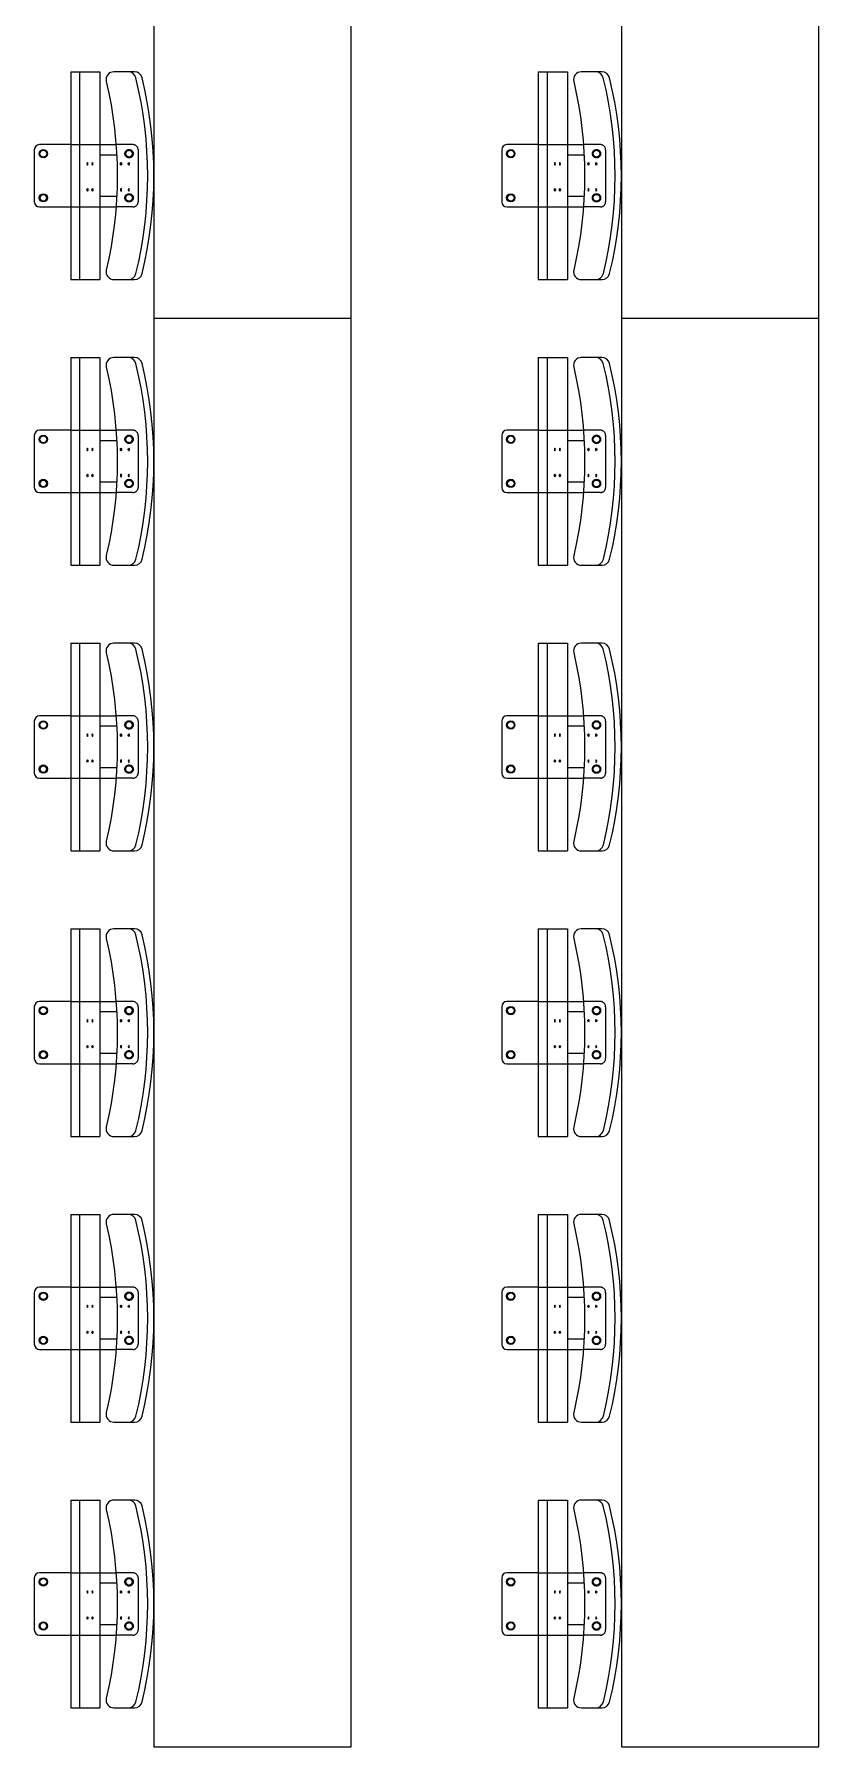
# Model space of a CAD drawing. Header units: centimetres. Extents: x -1707 to 3112, y 43 to 5669.
# Drawn here: x 156.828 to 158.339, y 53.765 to 57.063 of the extents above; entities that cross this region are included whole.
import ezdxf

# ---------------------------------------------------------------- set-up
doc = ezdxf.new("R2010")
doc.units = ezdxf.units.CM
doc.header["$LTSCALE"] = 100
doc.header["$MEASUREMENT"] = 0
doc.linetypes.add('CACHE', pattern=[0.375, 0.25, -0.125])
doc.layers.add('1-cloison', color=9, linetype='Continuous')

msp = doc.modelspace()

# ---------------------------------------------------------------- linework, layer by layer
at = {"layer": '1-cloison', "color": 7}
for p, q in [((157.0588, 60.9151), (157.0588, 53.7651)), ((157.4388, 53.7651), (157.4388, 60.9151)), ((157.9588, 60.9151), (157.9588, 53.7651)), ((158.3388, 53.7651), (158.3388, 60.9151)), ((156.8988, 56.8501), (156.8384, 56.8501)), ((156.9548, 56.8501), (156.9858, 56.8501)), ((157.7988, 56.8501), (157.7384, 56.8501)), ((157.8548, 56.8501), (157.8858, 56.8501)), ((156.8284, 56.8401), (156.8284, 56.7401)), ((156.9871, 56.83), (156.9548, 56.83)), ((157.7284, 56.8401), (157.7284, 56.7401)), ((157.8871, 56.83), (157.8548, 56.83)), ((156.9871, 56.75), (156.9548, 56.75)), ((157.8871, 56.75), (157.8548, 56.75)), ((156.8384, 56.7301), (156.8988, 56.7301)), ((156.9548, 56.7301), (156.9858, 56.7301)), ((157.7384, 56.7301), (157.7988, 56.7301)), ((157.8548, 56.7301), (157.8858, 56.7301)), ((157.4388, 56.5151), (157.0588, 56.5151)), ((158.3388, 56.5151), (157.9588, 56.5151)), ((156.8284, 56.2901), (156.8284, 56.1901)), ((156.8988, 56.3001), (156.8384, 56.3001)), ((156.9548, 56.3001), (156.9858, 56.3001)), ((157.7284, 56.2901), (157.7284, 56.1901)), ((157.7988, 56.3001), (157.7384, 56.3001)), ((157.8548, 56.3001), (157.8858, 56.3001)), ((156.9871, 56.28), (156.9548, 56.28)), ((157.8871, 56.28), (157.8548, 56.28)), ((156.9871, 56.2), (156.9548, 56.2)), ((157.8871, 56.2), (157.8548, 56.2)), ((156.8384, 56.1801), (156.8988, 56.1801)), ((156.9548, 56.1801), (156.9858, 56.1801)), ((157.7384, 56.1801), (157.7988, 56.1801)), ((157.8548, 56.1801), (157.8858, 56.1801)), ((156.8284, 55.7401), (156.8284, 55.6401)), ((156.8988, 55.7501), (156.8384, 55.7501)), ((156.9548, 55.7501), (156.9858, 55.7501)), ((156.9871, 55.73), (156.9548, 55.73)), ((157.7284, 55.7401), (157.7284, 55.6401)), ((157.7988, 55.7501), (157.7384, 55.7501)), ((157.8548, 55.7501), (157.8858, 55.7501)), ((157.8871, 55.73), (157.8548, 55.73)), ((156.8384, 55.6301), (156.8988, 55.6301)), ((156.9871, 55.65), (156.9548, 55.65)), ((156.9548, 55.6301), (156.9858, 55.6301)), ((157.7384, 55.6301), (157.7988, 55.6301)), ((157.8871, 55.65), (157.8548, 55.65)), ((157.8548, 55.6301), (157.8858, 55.6301)), ((156.8988, 55.2001), (156.8384, 55.2001)), ((156.9548, 55.2001), (156.9858, 55.2001)), ((157.7988, 55.2001), (157.7384, 55.2001)), ((157.8548, 55.2001), (157.8858, 55.2001)), ((156.8284, 55.1901), (156.8284, 55.0901)), ((156.9871, 55.18), (156.9548, 55.18)), ((157.7284, 55.1901), (157.7284, 55.0901)), ((157.8871, 55.18), (157.8548, 55.18)), ((156.8384, 55.0801), (156.8988, 55.0801)), ((156.9871, 55.1), (156.9548, 55.1)), ((156.9548, 55.0801), (156.9858, 55.0801)), ((157.7384, 55.0801), (157.7988, 55.0801)), ((157.8871, 55.1), (157.8548, 55.1)), ((157.8548, 55.0801), (157.8858, 55.0801)), ((156.8284, 54.6401), (156.8284, 54.5401)), ((156.8988, 54.6501), (156.8384, 54.6501)), ((156.9548, 54.6501), (156.9858, 54.6501)), ((157.7284, 54.6401), (157.7284, 54.5401)), ((157.7988, 54.6501), (157.7384, 54.6501)), ((157.8548, 54.6501), (157.8858, 54.6501)), ((156.9871, 54.63), (156.9548, 54.63)), ((157.8871, 54.63), (157.8548, 54.63)), ((156.9871, 54.55), (156.9548, 54.55)), ((157.8871, 54.55), (157.8548, 54.55)), ((156.8384, 54.5301), (156.8988, 54.5301)), ((156.9548, 54.5301), (156.9858, 54.5301)), ((157.7384, 54.5301), (157.7988, 54.5301)), ((157.8548, 54.5301), (157.8858, 54.5301)), ((156.8284, 54.0901), (156.8284, 53.9901)), ((156.8988, 54.1001), (156.8384, 54.1001)), ((156.9548, 54.1001), (156.9858, 54.1001)), ((156.9871, 54.08), (156.9548, 54.08)), ((157.7284, 54.0901), (157.7284, 53.9901)), ((157.7988, 54.1001), (157.7384, 54.1001)), ((157.8548, 54.1001), (157.8858, 54.1001)), ((157.8871, 54.08), (157.8548, 54.08)), ((156.8384, 53.9801), (156.8988, 53.9801)), ((156.9871, 54), (156.9548, 54)), ((156.9548, 53.9801), (156.9858, 53.9801)), ((157.7384, 53.9801), (157.7988, 53.9801)), ((157.8871, 54), (157.8548, 54)), ((157.8548, 53.9801), (157.8858, 53.9801)), ((157.0588, 53.7651), (157.4388, 53.7651)), ((157.9588, 53.7651), (158.3388, 53.7651))]:
    msp.add_line(p, q, dxfattribs=at)
at = {"layer": '1-cloison', "color": 7, "linetype": 'ByBlock'}
for p, q in [((156.8988, 56.9901), (156.8988, 56.5901)), ((156.8988, 56.9901), (156.9548, 56.9901)), ((156.9158, 56.9901), (156.9158, 56.5901)), ((156.9548, 56.9901), (156.9548, 56.5901)), ((157.7988, 56.9901), (157.7988, 56.5901)), ((157.7988, 56.9901), (157.8548, 56.9901)), ((157.8158, 56.9901), (157.8158, 56.5901)), ((157.8548, 56.9901), (157.8548, 56.5901)), ((156.8988, 56.5901), (156.9548, 56.5901)), ((157.7988, 56.5901), (157.8548, 56.5901)), ((156.8988, 56.4401), (156.8988, 56.0401)), ((156.8988, 56.4401), (156.9548, 56.4401)), ((156.9158, 56.4401), (156.9158, 56.0401)), ((156.9548, 56.4401), (156.9548, 56.0401)), ((157.7988, 56.4401), (157.7988, 56.0401)), ((157.7988, 56.4401), (157.8548, 56.4401)), ((157.8158, 56.4401), (157.8158, 56.0401)), ((157.8548, 56.4401), (157.8548, 56.0401)), ((156.8988, 56.0401), (156.9548, 56.0401)), ((157.7988, 56.0401), (157.8548, 56.0401)), ((156.8988, 55.8901), (156.8988, 55.4901)), ((156.8988, 55.8901), (156.9548, 55.8901)), ((156.9158, 55.8901), (156.9158, 55.4901)), ((156.9548, 55.8901), (156.9548, 55.4901)), ((157.7988, 55.8901), (157.7988, 55.4901)), ((157.7988, 55.8901), (157.8548, 55.8901)), ((157.8158, 55.8901), (157.8158, 55.4901)), ((157.8548, 55.8901), (157.8548, 55.4901)), ((156.8988, 55.4901), (156.9548, 55.4901)), ((157.7988, 55.4901), (157.8548, 55.4901)), ((156.8988, 55.3401), (156.8988, 54.9401)), ((156.8988, 55.3401), (156.9548, 55.3401)), ((156.9158, 55.3401), (156.9158, 54.9401)), ((156.9548, 55.3401), (156.9548, 54.9401)), ((157.7988, 55.3401), (157.7988, 54.9401)), ((157.7988, 55.3401), (157.8548, 55.3401)), ((157.8158, 55.3401), (157.8158, 54.9401)), ((157.8548, 55.3401), (157.8548, 54.9401)), ((156.8988, 54.9401), (156.9548, 54.9401)), ((157.7988, 54.9401), (157.8548, 54.9401)), ((156.8988, 54.7901), (156.8988, 54.3901)), ((156.8988, 54.7901), (156.9548, 54.7901)), ((156.9158, 54.7901), (156.9158, 54.3901)), ((156.9548, 54.7901), (156.9548, 54.3901)), ((157.7988, 54.7901), (157.7988, 54.3901)), ((157.7988, 54.7901), (157.8548, 54.7901)), ((157.8158, 54.7901), (157.8158, 54.3901)), ((157.8548, 54.7901), (157.8548, 54.3901)), ((156.8988, 54.3901), (156.9548, 54.3901)), ((157.7988, 54.3901), (157.8548, 54.3901)), ((156.8988, 54.2401), (156.8988, 53.8401)), ((156.8988, 54.2401), (156.9548, 54.2401)), ((156.9158, 54.2401), (156.9158, 53.8401)), ((156.9548, 54.2401), (156.9548, 53.8401)), ((157.7988, 54.2401), (157.7988, 53.8401)), ((157.7988, 54.2401), (157.8548, 54.2401)), ((157.8158, 54.2401), (157.8158, 53.8401)), ((157.8548, 54.2401), (157.8548, 53.8401)), ((156.8988, 53.8401), (156.9548, 53.8401)), ((157.7988, 53.8401), (157.8548, 53.8401))]:
    msp.add_line(p, q, dxfattribs=at)
at = {"layer": '1-cloison', "color": 7, "linetype": 'CACHE'}
for p, q in [((156.8988, 56.8501), (156.9548, 56.8501)), ((157.0184, 56.8501), (156.9858, 56.8501)), ((157.7988, 56.8501), (157.8548, 56.8501)), ((157.9184, 56.8501), (157.8858, 56.8501)), ((157.0284, 56.8401), (157.0284, 56.7401)), ((157.9284, 56.8401), (157.9284, 56.7401)), ((156.8988, 56.7301), (156.9548, 56.7301)), ((157.0184, 56.7301), (156.9858, 56.7301)), ((157.7988, 56.7301), (157.8548, 56.7301)), ((157.9184, 56.7301), (157.8858, 56.7301)), ((156.8988, 56.3001), (156.9548, 56.3001)), ((157.0184, 56.3001), (156.9858, 56.3001)), ((157.0284, 56.2901), (157.0284, 56.1901)), ((157.7988, 56.3001), (157.8548, 56.3001)), ((157.9184, 56.3001), (157.8858, 56.3001)), ((157.9284, 56.2901), (157.9284, 56.1901)), ((156.8988, 56.1801), (156.9548, 56.1801)), ((157.0184, 56.1801), (156.9858, 56.1801)), ((157.7988, 56.1801), (157.8548, 56.1801)), ((157.9184, 56.1801), (157.8858, 56.1801)), ((156.8988, 55.7501), (156.9548, 55.7501)), ((157.0184, 55.7501), (156.9858, 55.7501)), ((157.0284, 55.7401), (157.0284, 55.6401)), ((157.7988, 55.7501), (157.8548, 55.7501)), ((157.9184, 55.7501), (157.8858, 55.7501)), ((157.9284, 55.7401), (157.9284, 55.6401)), ((156.8988, 55.6301), (156.9548, 55.6301)), ((157.0184, 55.6301), (156.9858, 55.6301)), ((157.7988, 55.6301), (157.8548, 55.6301)), ((157.9184, 55.6301), (157.8858, 55.6301)), ((156.8988, 55.2001), (156.9548, 55.2001)), ((157.0184, 55.2001), (156.9858, 55.2001)), ((157.7988, 55.2001), (157.8548, 55.2001)), ((157.9184, 55.2001), (157.8858, 55.2001)), ((157.0284, 55.1901), (157.0284, 55.0901)), ((157.9284, 55.1901), (157.9284, 55.0901)), ((156.8988, 55.0801), (156.9548, 55.0801)), ((157.0184, 55.0801), (156.9858, 55.0801)), ((157.7988, 55.0801), (157.8548, 55.0801)), ((157.9184, 55.0801), (157.8858, 55.0801)), ((156.8988, 54.6501), (156.9548, 54.6501)), ((157.0184, 54.6501), (156.9858, 54.6501)), ((157.0284, 54.6401), (157.0284, 54.5401)), ((157.7988, 54.6501), (157.8548, 54.6501)), ((157.9184, 54.6501), (157.8858, 54.6501)), ((157.9284, 54.6401), (157.9284, 54.5401)), ((156.8988, 54.5301), (156.9548, 54.5301)), ((157.0184, 54.5301), (156.9858, 54.5301)), ((157.7988, 54.5301), (157.8548, 54.5301)), ((157.9184, 54.5301), (157.8858, 54.5301)), ((156.8988, 54.1001), (156.9548, 54.1001)), ((157.0184, 54.1001), (156.9858, 54.1001)), ((157.0284, 54.0901), (157.0284, 53.9901)), ((157.7988, 54.1001), (157.8548, 54.1001)), ((157.9184, 54.1001), (157.8858, 54.1001)), ((157.9284, 54.0901), (157.9284, 53.9901)), ((156.8988, 53.9801), (156.9548, 53.9801)), ((157.0184, 53.9801), (156.9858, 53.9801)), ((157.7988, 53.9801), (157.8548, 53.9801)), ((157.9184, 53.9801), (157.8858, 53.9801))]:
    msp.add_line(p, q, dxfattribs=at)
at = {"layer": '1-cloison', "color": 7, "linetype": 'ByBlock'}
for points in [[(156.9671, 56.6086, 0.483507), (156.9817, 56.5901), (157.0215, 56.5901, 0.345619), (157.0361, 56.6016, 0.120525), (157.036, 56.9787, 0.345528), (157.0214, 56.9901), (156.9816, 56.9901, 0.483604), (156.967, 56.9717, -0.115929)], [(157.8671, 56.6086, 0.483507), (157.8817, 56.5901), (157.9215, 56.5901, 0.345619), (157.9361, 56.6016, 0.120525), (157.936, 56.9787, 0.345528), (157.9214, 56.9901), (157.8816, 56.9901, 0.483604), (157.867, 56.9717, -0.115929)], [(156.9671, 56.0586, 0.483507), (156.9817, 56.0401), (157.0215, 56.0401, 0.345619), (157.0361, 56.0516, 0.120525), (157.036, 56.4287, 0.345528), (157.0214, 56.4401), (156.9816, 56.4401, 0.483604), (156.967, 56.4217, -0.115929)], [(157.8671, 56.0586, 0.483507), (157.8817, 56.0401), (157.9215, 56.0401, 0.345619), (157.9361, 56.0516, 0.120525), (157.936, 56.4287, 0.345528), (157.9214, 56.4401), (157.8816, 56.4401, 0.483604), (157.867, 56.4217, -0.115929)], [(156.9671, 55.5086, 0.483507), (156.9817, 55.4901), (157.0215, 55.4901, 0.345619), (157.0361, 55.5016, 0.120525), (157.036, 55.8787, 0.345528), (157.0214, 55.8901), (156.9816, 55.8901, 0.483604), (156.967, 55.8717, -0.115929)], [(157.8671, 55.5086, 0.483507), (157.8817, 55.4901), (157.9215, 55.4901, 0.345619), (157.9361, 55.5016, 0.120525), (157.936, 55.8787, 0.345528), (157.9214, 55.8901), (157.8816, 55.8901, 0.483604), (157.867, 55.8717, -0.115929)], [(156.9671, 54.9586, 0.483507), (156.9817, 54.9401), (157.0215, 54.9401, 0.345619), (157.0361, 54.9516, 0.120525), (157.036, 55.3287, 0.345528), (157.0214, 55.3401), (156.9816, 55.3401, 0.483604), (156.967, 55.3217, -0.115929)], [(157.8671, 54.9586, 0.483507), (157.8817, 54.9401), (157.9215, 54.9401, 0.345619), (157.9361, 54.9516, 0.120525), (157.936, 55.3287, 0.345528), (157.9214, 55.3401), (157.8816, 55.3401, 0.483604), (157.867, 55.3217, -0.115929)], [(156.9671, 54.4086, 0.483507), (156.9817, 54.3901), (157.0215, 54.3901, 0.345619), (157.0361, 54.4016, 0.120525), (157.036, 54.7787, 0.345528), (157.0214, 54.7901), (156.9816, 54.7901, 0.483604), (156.967, 54.7717, -0.115929)], [(157.8671, 54.4086, 0.483507), (157.8817, 54.3901), (157.9215, 54.3901, 0.345619), (157.9361, 54.4016, 0.120525), (157.936, 54.7787, 0.345528), (157.9214, 54.7901), (157.8816, 54.7901, 0.483604), (157.867, 54.7717, -0.115929)], [(156.9671, 53.8586, 0.483507), (156.9817, 53.8401), (157.0215, 53.8401, 0.345619), (157.0361, 53.8516, 0.120525), (157.036, 54.2287, 0.345528), (157.0214, 54.2401), (156.9816, 54.2401, 0.483604), (156.967, 54.2217, -0.115929)], [(157.8671, 53.8586, 0.483507), (157.8817, 53.8401), (157.9215, 53.8401, 0.345619), (157.9361, 53.8516, 0.120525), (157.936, 54.2287, 0.345528), (157.9214, 54.2401), (157.8816, 54.2401, 0.483604), (157.867, 54.2217, -0.115929)]]:
    msp.add_lwpolyline(points, format="xyb", close=True, dxfattribs=at)
for points in [[(157.0095, 56.5901, 0.345619), (157.0241, 56.6016, 0.120525), (157.024, 56.9787, 0.345528), (157.0094, 56.9901)], [(157.9095, 56.5901, 0.345619), (157.9241, 56.6016, 0.120525), (157.924, 56.9787, 0.345528), (157.9094, 56.9901)], [(157.0095, 56.0401, 0.345619), (157.0241, 56.0516, 0.120525), (157.024, 56.4287, 0.345528), (157.0094, 56.4401)], [(157.9095, 56.0401, 0.345619), (157.9241, 56.0516, 0.120525), (157.924, 56.4287, 0.345528), (157.9094, 56.4401)], [(157.0095, 55.4901, 0.345619), (157.0241, 55.5016, 0.120525), (157.024, 55.8787, 0.345528), (157.0094, 55.8901)], [(157.9095, 55.4901, 0.345619), (157.9241, 55.5016, 0.120525), (157.924, 55.8787, 0.345528), (157.9094, 55.8901)], [(157.0095, 54.9401, 0.345619), (157.0241, 54.9516, 0.120525), (157.024, 55.3287, 0.345528), (157.0094, 55.3401)], [(157.9095, 54.9401, 0.345619), (157.9241, 54.9516, 0.120525), (157.924, 55.3287, 0.345528), (157.9094, 55.3401)], [(157.0095, 54.3901, 0.345619), (157.0241, 54.4016, 0.120525), (157.024, 54.7787, 0.345528), (157.0094, 54.7901)], [(157.9095, 54.3901, 0.345619), (157.9241, 54.4016, 0.120525), (157.924, 54.7787, 0.345528), (157.9094, 54.7901)], [(157.0095, 53.8401, 0.345619), (157.0241, 53.8516, 0.120525), (157.024, 54.2287, 0.345528), (157.0094, 54.2401)], [(157.9095, 53.8401, 0.345619), (157.9241, 53.8516, 0.120525), (157.924, 54.2287, 0.345528), (157.9094, 54.2401)]]:
    msp.add_lwpolyline(points, format="xyb", dxfattribs=at)
at = {"layer": '1-cloison', "color": 7}
for points in [[(156.8496, 56.8391), (156.8534, 56.8326), (156.8496, 56.8261), (156.8421, 56.8261), (156.8384, 56.8326), (156.8421, 56.8391)], [(157.7496, 56.8391), (157.7534, 56.8326), (157.7496, 56.8261), (157.7421, 56.8261), (157.7384, 56.8326), (157.7421, 56.8391)], [(156.8496, 56.7411), (156.8534, 56.7476), (156.8496, 56.7541), (156.8421, 56.7541), (156.8384, 56.7476), (156.8421, 56.7411)], [(157.7496, 56.7411), (157.7534, 56.7476), (157.7496, 56.7541), (157.7421, 56.7541), (157.7384, 56.7476), (157.7421, 56.7411)], [(156.8496, 56.2891), (156.8534, 56.2826), (156.8496, 56.2761), (156.8421, 56.2761), (156.8384, 56.2826), (156.8421, 56.2891)], [(157.7496, 56.2891), (157.7534, 56.2826), (157.7496, 56.2761), (157.7421, 56.2761), (157.7384, 56.2826), (157.7421, 56.2891)], [(156.8496, 56.1911), (156.8534, 56.1976), (156.8496, 56.2041), (156.8421, 56.2041), (156.8384, 56.1976), (156.8421, 56.1911)], [(157.7496, 56.1911), (157.7534, 56.1976), (157.7496, 56.2041), (157.7421, 56.2041), (157.7384, 56.1976), (157.7421, 56.1911)], [(156.8496, 55.7391), (156.8534, 55.7326), (156.8496, 55.7261), (156.8421, 55.7261), (156.8384, 55.7326), (156.8421, 55.7391)], [(157.7496, 55.7391), (157.7534, 55.7326), (157.7496, 55.7261), (157.7421, 55.7261), (157.7384, 55.7326), (157.7421, 55.7391)], [(156.8496, 55.6411), (156.8534, 55.6476), (156.8496, 55.6541), (156.8421, 55.6541), (156.8384, 55.6476), (156.8421, 55.6411)], [(157.7496, 55.6411), (157.7534, 55.6476), (157.7496, 55.6541), (157.7421, 55.6541), (157.7384, 55.6476), (157.7421, 55.6411)], [(156.8496, 55.1891), (156.8534, 55.1826), (156.8496, 55.1761), (156.8421, 55.1761), (156.8384, 55.1826), (156.8421, 55.1891)], [(157.7496, 55.1891), (157.7534, 55.1826), (157.7496, 55.1761), (157.7421, 55.1761), (157.7384, 55.1826), (157.7421, 55.1891)], [(156.8496, 55.0911), (156.8534, 55.0976), (156.8496, 55.1041), (156.8421, 55.1041), (156.8384, 55.0976), (156.8421, 55.0911)], [(157.7496, 55.0911), (157.7534, 55.0976), (157.7496, 55.1041), (157.7421, 55.1041), (157.7384, 55.0976), (157.7421, 55.0911)], [(156.8496, 54.6391), (156.8534, 54.6326), (156.8496, 54.6261), (156.8421, 54.6261), (156.8384, 54.6326), (156.8421, 54.6391)], [(157.7496, 54.6391), (157.7534, 54.6326), (157.7496, 54.6261), (157.7421, 54.6261), (157.7384, 54.6326), (157.7421, 54.6391)], [(156.8496, 54.5411), (156.8534, 54.5476), (156.8496, 54.5541), (156.8421, 54.5541), (156.8384, 54.5476), (156.8421, 54.5411)], [(157.7496, 54.5411), (157.7534, 54.5476), (157.7496, 54.5541), (157.7421, 54.5541), (157.7384, 54.5476), (157.7421, 54.5411)], [(156.8496, 54.0891), (156.8534, 54.0826), (156.8496, 54.0761), (156.8421, 54.0761), (156.8384, 54.0826), (156.8421, 54.0891)], [(157.7496, 54.0891), (157.7534, 54.0826), (157.7496, 54.0761), (157.7421, 54.0761), (157.7384, 54.0826), (157.7421, 54.0891)], [(156.8496, 53.9911), (156.8534, 53.9976), (156.8496, 54.0041), (156.8421, 54.0041), (156.8384, 53.9976), (156.8421, 53.9911)], [(157.7496, 53.9911), (157.7534, 53.9976), (157.7496, 54.0041), (157.7421, 54.0041), (157.7384, 53.9976), (157.7421, 53.9911)]]:
    msp.add_lwpolyline(points, close=True, dxfattribs=at)
at = {"layer": '1-cloison', "color": 7, "linetype": 'CACHE'}
for points in [[(157.0071, 56.8391), (157.0034, 56.8326), (157.0071, 56.8261), (157.0146, 56.8261), (157.0184, 56.8326), (157.0146, 56.8391)], [(157.9071, 56.8391), (157.9034, 56.8326), (157.9071, 56.8261), (157.9146, 56.8261), (157.9184, 56.8326), (157.9146, 56.8391)], [(157.0071, 56.7411), (157.0034, 56.7476), (157.0071, 56.7541), (157.0146, 56.7541), (157.0184, 56.7476), (157.0146, 56.7411)], [(157.9071, 56.7411), (157.9034, 56.7476), (157.9071, 56.7541), (157.9146, 56.7541), (157.9184, 56.7476), (157.9146, 56.7411)], [(157.0071, 56.2891), (157.0034, 56.2826), (157.0071, 56.2761), (157.0146, 56.2761), (157.0184, 56.2826), (157.0146, 56.2891)], [(157.9071, 56.2891), (157.9034, 56.2826), (157.9071, 56.2761), (157.9146, 56.2761), (157.9184, 56.2826), (157.9146, 56.2891)], [(157.0071, 56.1911), (157.0034, 56.1976), (157.0071, 56.2041), (157.0146, 56.2041), (157.0184, 56.1976), (157.0146, 56.1911)], [(157.9071, 56.1911), (157.9034, 56.1976), (157.9071, 56.2041), (157.9146, 56.2041), (157.9184, 56.1976), (157.9146, 56.1911)], [(157.0071, 55.7391), (157.0034, 55.7326), (157.0071, 55.7261), (157.0146, 55.7261), (157.0184, 55.7326), (157.0146, 55.7391)], [(157.9071, 55.7391), (157.9034, 55.7326), (157.9071, 55.7261), (157.9146, 55.7261), (157.9184, 55.7326), (157.9146, 55.7391)], [(157.0071, 55.6411), (157.0034, 55.6476), (157.0071, 55.6541), (157.0146, 55.6541), (157.0184, 55.6476), (157.0146, 55.6411)], [(157.9071, 55.6411), (157.9034, 55.6476), (157.9071, 55.6541), (157.9146, 55.6541), (157.9184, 55.6476), (157.9146, 55.6411)], [(157.0071, 55.1891), (157.0034, 55.1826), (157.0071, 55.1761), (157.0146, 55.1761), (157.0184, 55.1826), (157.0146, 55.1891)], [(157.9071, 55.1891), (157.9034, 55.1826), (157.9071, 55.1761), (157.9146, 55.1761), (157.9184, 55.1826), (157.9146, 55.1891)], [(157.0071, 55.0911), (157.0034, 55.0976), (157.0071, 55.1041), (157.0146, 55.1041), (157.0184, 55.0976), (157.0146, 55.0911)], [(157.9071, 55.0911), (157.9034, 55.0976), (157.9071, 55.1041), (157.9146, 55.1041), (157.9184, 55.0976), (157.9146, 55.0911)], [(157.0071, 54.6391), (157.0034, 54.6326), (157.0071, 54.6261), (157.0146, 54.6261), (157.0184, 54.6326), (157.0146, 54.6391)], [(157.9071, 54.6391), (157.9034, 54.6326), (157.9071, 54.6261), (157.9146, 54.6261), (157.9184, 54.6326), (157.9146, 54.6391)], [(157.0071, 54.5411), (157.0034, 54.5476), (157.0071, 54.5541), (157.0146, 54.5541), (157.0184, 54.5476), (157.0146, 54.5411)], [(157.9071, 54.5411), (157.9034, 54.5476), (157.9071, 54.5541), (157.9146, 54.5541), (157.9184, 54.5476), (157.9146, 54.5411)], [(157.0071, 54.0891), (157.0034, 54.0826), (157.0071, 54.0761), (157.0146, 54.0761), (157.0184, 54.0826), (157.0146, 54.0891)], [(157.9071, 54.0891), (157.9034, 54.0826), (157.9071, 54.0761), (157.9146, 54.0761), (157.9184, 54.0826), (157.9146, 54.0891)], [(157.0071, 53.9911), (157.0034, 53.9976), (157.0071, 54.0041), (157.0146, 54.0041), (157.0184, 53.9976), (157.0146, 53.9911)], [(157.9071, 53.9911), (157.9034, 53.9976), (157.9071, 54.0041), (157.9146, 54.0041), (157.9184, 53.9976), (157.9146, 53.9911)]]:
    msp.add_lwpolyline(points, close=True, dxfattribs=at)
at = {"layer": '1-cloison', "color": 7}
for centre, radius in [((156.8459, 56.8326), 0.008), ((156.8459, 56.8326), 0.0065), ((157.7459, 56.8326), 0.008), ((157.7459, 56.8326), 0.0065), ((156.8459, 56.7476), 0.008), ((156.8459, 56.7476), 0.0065), ((157.7459, 56.7476), 0.008), ((157.7459, 56.7476), 0.0065), ((156.8459, 56.2826), 0.008), ((156.8459, 56.2826), 0.0065), ((157.7459, 56.2826), 0.008), ((157.7459, 56.2826), 0.0065), ((156.8459, 56.1976), 0.008), ((156.8459, 56.1976), 0.0065), ((157.7459, 56.1976), 0.008), ((157.7459, 56.1976), 0.0065), ((156.8459, 55.7326), 0.008), ((156.8459, 55.7326), 0.0065), ((157.7459, 55.7326), 0.008), ((157.7459, 55.7326), 0.0065), ((156.8459, 55.6476), 0.008), ((156.8459, 55.6476), 0.0065), ((157.7459, 55.6476), 0.008), ((157.7459, 55.6476), 0.0065), ((156.8459, 55.1826), 0.008), ((156.8459, 55.1826), 0.0065), ((157.7459, 55.1826), 0.008), ((157.7459, 55.1826), 0.0065), ((156.8459, 55.0976), 0.008), ((156.8459, 55.0976), 0.0065), ((157.7459, 55.0976), 0.008), ((157.7459, 55.0976), 0.0065), ((156.8459, 54.6326), 0.008), ((156.8459, 54.6326), 0.0065), ((157.7459, 54.6326), 0.008), ((157.7459, 54.6326), 0.0065), ((156.8459, 54.5476), 0.008), ((156.8459, 54.5476), 0.0065), ((157.7459, 54.5476), 0.008), ((157.7459, 54.5476), 0.0065), ((156.8459, 54.0826), 0.008), ((156.8459, 54.0826), 0.0065), ((157.7459, 54.0826), 0.008), ((157.7459, 54.0826), 0.0065), ((156.8459, 53.9976), 0.008), ((156.8459, 53.9976), 0.0065), ((157.7459, 53.9976), 0.008), ((157.7459, 53.9976), 0.0065)]:
    msp.add_circle(centre, radius, dxfattribs=at)
at = {"layer": '1-cloison', "color": 7, "linetype": 'CACHE'}
for centre, radius in [((157.0109, 56.8326), 0.008), ((157.0109, 56.8326), 0.0065), ((157.9109, 56.8326), 0.008), ((157.9109, 56.8326), 0.0065), ((157.0109, 56.7476), 0.008), ((157.0109, 56.7476), 0.0065), ((157.9109, 56.7476), 0.008), ((157.9109, 56.7476), 0.0065), ((157.0109, 56.2826), 0.008), ((157.0109, 56.2826), 0.0065), ((157.9109, 56.2826), 0.008), ((157.9109, 56.2826), 0.0065), ((157.0109, 56.1976), 0.008), ((157.0109, 56.1976), 0.0065), ((157.9109, 56.1976), 0.008), ((157.9109, 56.1976), 0.0065), ((157.0109, 55.7326), 0.008), ((157.0109, 55.7326), 0.0065), ((157.9109, 55.7326), 0.008), ((157.9109, 55.7326), 0.0065), ((157.0109, 55.6476), 0.008), ((157.0109, 55.6476), 0.0065), ((157.9109, 55.6476), 0.008), ((157.9109, 55.6476), 0.0065), ((157.0109, 55.1826), 0.008), ((157.0109, 55.1826), 0.0065), ((157.9109, 55.1826), 0.008), ((157.9109, 55.1826), 0.0065), ((157.0109, 55.0976), 0.008), ((157.0109, 55.0976), 0.0065), ((157.9109, 55.0976), 0.008), ((157.9109, 55.0976), 0.0065), ((157.0109, 54.6326), 0.008), ((157.0109, 54.6326), 0.0065), ((157.9109, 54.6326), 0.008), ((157.9109, 54.6326), 0.0065), ((157.0109, 54.5476), 0.008), ((157.0109, 54.5476), 0.0065), ((157.9109, 54.5476), 0.008), ((157.9109, 54.5476), 0.0065), ((157.0109, 54.0826), 0.008), ((157.0109, 54.0826), 0.0065), ((157.9109, 54.0826), 0.008), ((157.9109, 54.0826), 0.0065), ((157.0109, 53.9976), 0.008), ((157.0109, 53.9976), 0.0065), ((157.9109, 53.9976), 0.008), ((157.9109, 53.9976), 0.0065)]:
    msp.add_circle(centre, radius, dxfattribs=at)
at = {"layer": '1-cloison', "color": 7}
for centre, start, end in [((156.8384, 56.8401), 90, 180), ((157.7384, 56.8401), 90, 180), ((156.8384, 56.7401), 180, 270), ((157.7384, 56.7401), 180, 270), ((156.8384, 56.2901), 90, 180), ((157.7384, 56.2901), 90, 180), ((156.8384, 56.1901), 180, 270), ((157.7384, 56.1901), 180, 270), ((156.8384, 55.7401), 90, 180), ((157.7384, 55.7401), 90, 180), ((156.8384, 55.6401), 180, 270), ((157.7384, 55.6401), 180, 270), ((156.8384, 55.1901), 90, 180), ((157.7384, 55.1901), 90, 180), ((156.8384, 55.0901), 180, 270), ((157.7384, 55.0901), 180, 270), ((156.8384, 54.6401), 90, 180), ((157.7384, 54.6401), 90, 180), ((156.8384, 54.5401), 180, 270), ((157.7384, 54.5401), 180, 270), ((156.8384, 54.0901), 90, 180), ((157.7384, 54.0901), 90, 180), ((156.8384, 53.9901), 180, 270), ((157.7384, 53.9901), 180, 270)]:
    msp.add_arc(centre, 0.01, start, end, dxfattribs=at)
at = {"layer": '1-cloison', "color": 7, "linetype": 'CACHE'}
for centre, start, end in [((157.0184, 56.8401), 0, 90), ((157.9184, 56.8401), 0, 90), ((157.0184, 56.7401), 270, 0), ((157.9184, 56.7401), 270, 0), ((157.0184, 56.2901), 0, 90), ((157.9184, 56.2901), 0, 90), ((157.0184, 56.1901), 270, 0), ((157.9184, 56.1901), 270, 0), ((157.0184, 55.7401), 0, 90), ((157.9184, 55.7401), 0, 90), ((157.0184, 55.6401), 270, 0), ((157.9184, 55.6401), 270, 0), ((157.0184, 55.1901), 0, 90), ((157.9184, 55.1901), 0, 90), ((157.0184, 55.0901), 270, 0), ((157.9184, 55.0901), 270, 0), ((157.0184, 54.6401), 0, 90), ((157.9184, 54.6401), 0, 90), ((157.0184, 54.5401), 270, 0), ((157.9184, 54.5401), 270, 0), ((157.0184, 54.0901), 0, 90), ((157.9184, 54.0901), 0, 90), ((157.0184, 53.9901), 270, 0), ((157.9184, 53.9901), 270, 0)]:
    msp.add_arc(centre, 0.01, start, end, dxfattribs=at)
at = {"layer": '1-cloison', "color": 7, "linetype": 'ByBlock', "extrusion": (0, 0, -1)}
for centre, major_axis in [((156.9307, 56.8131), (0, 0.0025)), ((156.9404, 56.8131), (0, 0.0025)), ((157.8307, 56.8131), (0, 0.0025)), ((157.8404, 56.8131), (0, 0.0025)), ((156.9954, 56.7631), (0, -0.0025)), ((157.0104, 56.7631), (0, -0.0025)), ((157.8954, 56.7631), (0, -0.0025)), ((157.9104, 56.7631), (0, -0.0025)), ((156.9307, 56.2631), (0, 0.0025)), ((156.9404, 56.2631), (0, 0.0025)), ((157.8307, 56.2631), (0, 0.0025)), ((157.8404, 56.2631), (0, 0.0025)), ((156.9954, 56.2131), (0, -0.0025)), ((157.0104, 56.2131), (0, -0.0025)), ((157.8954, 56.2131), (0, -0.0025)), ((157.9104, 56.2131), (0, -0.0025)), ((156.9307, 55.7131), (0, 0.0025)), ((156.9404, 55.7131), (0, 0.0025)), ((157.8307, 55.7131), (0, 0.0025)), ((157.8404, 55.7131), (0, 0.0025)), ((156.9954, 55.6631), (0, -0.0025)), ((157.0104, 55.6631), (0, -0.0025)), ((157.8954, 55.6631), (0, -0.0025)), ((157.9104, 55.6631), (0, -0.0025)), ((156.9307, 55.1631), (0, 0.0025)), ((156.9404, 55.1631), (0, 0.0025)), ((157.8307, 55.1631), (0, 0.0025)), ((157.8404, 55.1631), (0, 0.0025)), ((156.9954, 55.1131), (0, -0.0025)), ((157.0104, 55.1131), (0, -0.0025)), ((157.8954, 55.1131), (0, -0.0025)), ((157.9104, 55.1131), (0, -0.0025)), ((156.9307, 54.6131), (0, 0.0025)), ((156.9404, 54.6131), (0, 0.0025)), ((157.8307, 54.6131), (0, 0.0025)), ((157.8404, 54.6131), (0, 0.0025)), ((156.9954, 54.5631), (0, -0.0025)), ((157.0104, 54.5631), (0, -0.0025)), ((157.8954, 54.5631), (0, -0.0025)), ((157.9104, 54.5631), (0, -0.0025)), ((156.9307, 54.0631), (0, 0.0025)), ((156.9404, 54.0631), (0, 0.0025)), ((157.8307, 54.0631), (0, 0.0025)), ((157.8404, 54.0631), (0, 0.0025)), ((156.9954, 54.0131), (0, -0.0025)), ((157.0104, 54.0131), (0, -0.0025)), ((157.8954, 54.0131), (0, -0.0025)), ((157.9104, 54.0131), (0, -0.0025))]:
    msp.add_ellipse(centre, major_axis=major_axis, ratio=0.390638, dxfattribs=at)
at = {"layer": '1-cloison', "color": 7, "linetype": 'ByBlock'}
for centre, major_axis in [((156.9954, 56.8131), (0, 0.0025)), ((157.0104, 56.8131), (0, 0.0025)), ((157.8954, 56.8131), (0, 0.0025)), ((157.9104, 56.8131), (0, 0.0025)), ((156.9307, 56.7631), (0, -0.0025)), ((156.9404, 56.7631), (0, -0.0025)), ((157.8307, 56.7631), (0, -0.0025)), ((157.8404, 56.7631), (0, -0.0025)), ((156.9954, 56.2631), (0, 0.0025)), ((157.0104, 56.2631), (0, 0.0025)), ((157.8954, 56.2631), (0, 0.0025)), ((157.9104, 56.2631), (0, 0.0025)), ((156.9307, 56.2131), (0, -0.0025)), ((156.9404, 56.2131), (0, -0.0025)), ((157.8307, 56.2131), (0, -0.0025)), ((157.8404, 56.2131), (0, -0.0025)), ((156.9954, 55.7131), (0, 0.0025)), ((157.0104, 55.7131), (0, 0.0025)), ((157.8954, 55.7131), (0, 0.0025)), ((157.9104, 55.7131), (0, 0.0025)), ((156.9307, 55.6631), (0, -0.0025)), ((156.9404, 55.6631), (0, -0.0025)), ((157.8307, 55.6631), (0, -0.0025)), ((157.8404, 55.6631), (0, -0.0025)), ((156.9954, 55.1631), (0, 0.0025)), ((157.0104, 55.1631), (0, 0.0025)), ((157.8954, 55.1631), (0, 0.0025)), ((157.9104, 55.1631), (0, 0.0025)), ((156.9307, 55.1131), (0, -0.0025)), ((156.9404, 55.1131), (0, -0.0025)), ((157.8307, 55.1131), (0, -0.0025)), ((157.8404, 55.1131), (0, -0.0025)), ((156.9954, 54.6131), (0, 0.0025)), ((157.0104, 54.6131), (0, 0.0025)), ((157.8954, 54.6131), (0, 0.0025)), ((157.9104, 54.6131), (0, 0.0025)), ((156.9307, 54.5631), (0, -0.0025)), ((156.9404, 54.5631), (0, -0.0025)), ((157.8307, 54.5631), (0, -0.0025)), ((157.8404, 54.5631), (0, -0.0025)), ((156.9954, 54.0631), (0, 0.0025)), ((157.0104, 54.0631), (0, 0.0025)), ((157.8954, 54.0631), (0, 0.0025)), ((157.9104, 54.0631), (0, 0.0025)), ((156.9307, 54.0131), (0, -0.0025)), ((156.9404, 54.0131), (0, -0.0025)), ((157.8307, 54.0131), (0, -0.0025)), ((157.8404, 54.0131), (0, -0.0025))]:
    msp.add_ellipse(centre, major_axis=major_axis, ratio=0.390638, dxfattribs=at)

doc.saveas('drawing.dxf')
